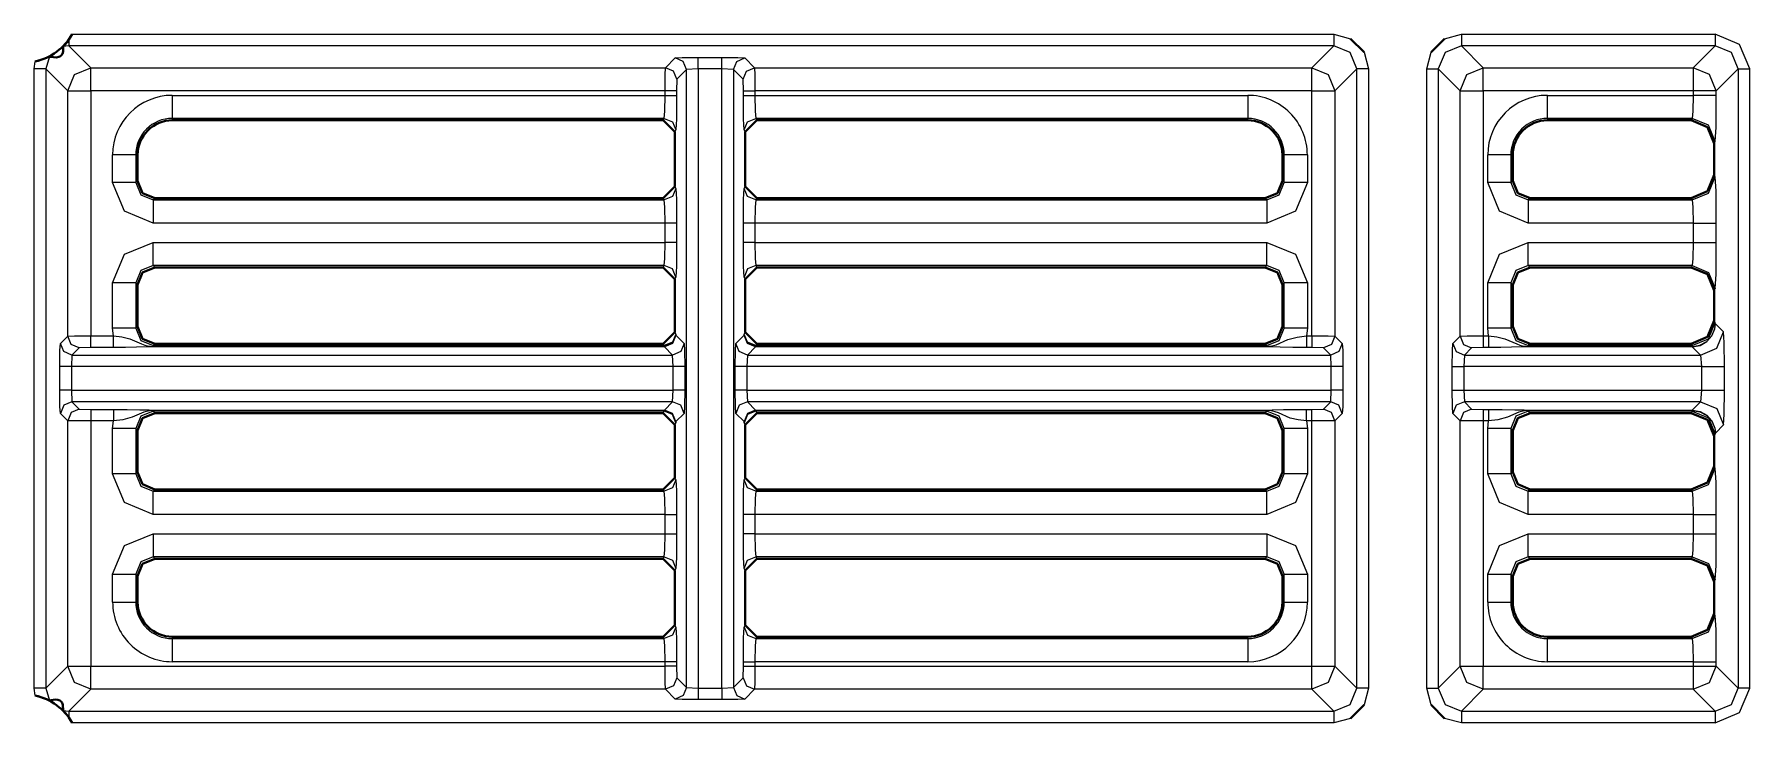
# Model space of a CAD drawing. Header units: millimetres. Extents: x 0 to 2941, y -405 to 1422.
# Drawn here: x 194.6 to 268.8, y 488.2 to 518 of the extents above; entities that cross this region are included whole.
import ezdxf

# ---------------------------------------------------------------- set-up
doc = ezdxf.new("R2010")
doc.units = ezdxf.units.MM
doc.layers.add('FINE', color=9, linetype='Continuous')
doc.layers.add('OUTLINE', color=7, linetype='Continuous')

msp = doc.modelspace()

# ---------------------------------------------------------------- linework, layer by layer
at = {"layer": 'FINE', "lineweight": 9}
for p, q in [((196.079, 517.477), (195.824, 517.444)), ((250.804, 517.477), (196.079, 517.477)), ((196.079, 517.477), (197.023, 516.534)), ((196.224, 517.977), (250.804, 517.977)), ((249.86, 516.534), (250.804, 517.477)), ((250.804, 517.977), (251.531, 517.789)), ((255.602, 517.789), (256.329, 517.977)), ((256.329, 517.977), (267.304, 517.977)), ((267.304, 517.477), (256.329, 517.477)), ((256.329, 517.477), (257.273, 516.534)), ((267.304, 517.477), (266.36, 516.534)), ((195.237, 517.017), (195.079, 516.478)), ((221.884, 516.534), (222.304, 516.954)), ((223.304, 516.979), (224.33, 516.979)), ((225.329, 516.954), (225.749, 516.534)), ((252.115, 517.205), (252.303, 516.478)), ((254.83, 516.478), (255.018, 517.205)), ((196.023, 515.534), (195.079, 516.478)), ((195.079, 516.478), (195.079, 489.703)), ((197.023, 516.534), (221.884, 516.534)), ((222.384, 516.034), (222.371, 515.534)), ((223.304, 516.479), (222.804, 516.454)), ((223.304, 516.479), (223.304, 489.702)), ((224.829, 516.454), (224.33, 516.479)), ((224.829, 516.454), (224.829, 489.727)), ((225.249, 516.034), (224.829, 516.454)), ((225.262, 515.534), (225.249, 516.034)), ((225.749, 516.534), (249.86, 516.534)), ((251.804, 516.478), (250.86, 515.534)), ((251.804, 489.703), (251.804, 516.478)), ((254.83, 489.703), (254.83, 516.478)), ((256.273, 515.534), (255.33, 516.478)), ((255.33, 516.478), (255.33, 489.703)), ((257.273, 516.534), (266.36, 516.534)), ((267.36, 515.534), (268.304, 516.478)), ((268.304, 516.478), (268.304, 489.703)), ((268.804, 489.703), (268.804, 516.478)), ((196.023, 504.921), (196.023, 515.534)), ((197.023, 515.534), (197.023, 504.934)), ((221.871, 515.534), (197.023, 515.534)), ((200.549, 515.338), (221.871, 515.338)), ((221.871, 515.338), (221.871, 515.534)), ((225.262, 515.338), (225.262, 515.534)), ((225.762, 515.534), (225.762, 515.338)), ((249.86, 515.534), (225.762, 515.534)), ((225.762, 515.338), (247.085, 515.338)), ((249.86, 504.934), (249.86, 515.534)), ((250.86, 515.534), (250.86, 504.921)), ((256.273, 504.921), (256.273, 515.534)), ((260.049, 515.338), (266.36, 515.338)), ((266.36, 515.534), (266.36, 515.338)), ((267.36, 515.338), (267.36, 515.534)), ((200.549, 514.34), (200.549, 514.259)), ((221.834, 514.34), (200.549, 514.34)), ((221.793, 514.259), (221.834, 514.34)), ((222.334, 513.84), (222.293, 513.758)), ((225.34, 513.758), (225.299, 513.84)), ((247.085, 514.259), (247.085, 514.34)), ((266.311, 514.34), (260.049, 514.34)), ((260.049, 514.34), (260.049, 514.259)), ((266.311, 514.34), (266.27, 514.259)), ((267.269, 513.259), (267.31, 513.341)), ((197.969, 511.561), (197.969, 512.758)), ((249.665, 512.758), (249.665, 511.561)), ((257.469, 511.561), (257.469, 512.758)), ((258.549, 512.758), (258.467, 512.758)), ((267.31, 511.811), (267.269, 511.893)), ((199.798, 510.893), (199.716, 510.812)), ((222.293, 511.394), (222.334, 511.311)), ((225.299, 511.311), (225.34, 511.394)), ((225.84, 510.893), (225.799, 510.812)), ((225.799, 510.812), (247.917, 510.812)), ((247.917, 510.812), (247.836, 510.893)), ((266.27, 510.893), (266.311, 510.812)), ((222.371, 509.813), (222.371, 508.973)), ((225.262, 508.973), (225.262, 509.813)), ((247.917, 509.813), (225.762, 509.813)), ((266.36, 509.813), (259.216, 509.813)), ((266.36, 509.813), (266.36, 508.973)), ((199.716, 508.973), (221.871, 508.973)), ((259.216, 508.973), (266.36, 508.973)), ((199.716, 507.975), (199.798, 507.893)), ((221.834, 507.975), (199.716, 507.975)), ((221.793, 507.893), (221.834, 507.975)), ((247.917, 507.975), (225.799, 507.975)), ((225.799, 507.975), (225.84, 507.893)), ((247.836, 507.893), (247.917, 507.975)), ((259.216, 507.975), (259.298, 507.893)), ((266.311, 507.975), (259.216, 507.975)), ((266.311, 507.975), (266.27, 507.893)), ((197.969, 505.261), (197.969, 507.226)), ((199.049, 507.145), (198.967, 507.226)), ((198.967, 507.226), (198.967, 505.261)), ((222.334, 507.476), (222.293, 507.393)), ((225.34, 507.393), (225.299, 507.476)), ((248.666, 507.226), (248.585, 507.145)), ((248.666, 505.261), (248.666, 507.226)), ((249.665, 507.226), (249.665, 505.261)), ((257.469, 505.261), (257.469, 507.226)), ((258.549, 507.145), (258.467, 507.226)), ((258.467, 507.226), (258.467, 505.261)), ((267.269, 506.893), (267.31, 506.976)), ((195.708, 504.606), (196.023, 504.921)), ((197.023, 504.934), (197.999, 504.934)), ((197.999, 504.934), (197.969, 505.261)), ((198.967, 505.261), (199.049, 505.342)), ((222.293, 505.094), (222.334, 505.011)), ((222.334, 505.011), (222.342, 504.963)), ((222.342, 504.963), (222.699, 504.606)), ((224.934, 504.606), (225.291, 504.963)), ((225.291, 504.963), (225.299, 505.011)), ((225.299, 505.011), (225.34, 505.094)), ((248.585, 505.342), (248.666, 505.261)), ((249.665, 505.261), (249.634, 504.934)), ((249.634, 504.934), (249.86, 504.934)), ((250.86, 504.921), (251.175, 504.606)), ((255.958, 504.606), (256.273, 504.921)), ((257.499, 504.934), (257.469, 505.261)), ((258.467, 505.261), (258.549, 505.342)), ((267.675, 505.106), (267.32, 505.462)), ((196.523, 504.422), (196.208, 504.106)), ((196.208, 504.106), (222.199, 504.106)), ((197.023, 504.434), (196.523, 504.422)), ((197.999, 504.434), (197.023, 504.434)), ((199.798, 504.593), (199.716, 504.512)), ((199.716, 504.512), (221.834, 504.512)), ((199.716, 504.48), (221.842, 504.48)), ((221.842, 504.463), (199.716, 504.463)), ((221.834, 504.512), (221.793, 504.593)), ((221.842, 504.48), (221.834, 504.512)), ((222.199, 504.106), (221.842, 504.463)), ((222.225, 503.606), (222.199, 504.106)), ((225.434, 504.106), (225.408, 503.606)), ((225.799, 504.512), (225.791, 504.48)), ((225.791, 504.48), (247.917, 504.48)), ((225.84, 504.593), (225.799, 504.512)), ((247.917, 504.512), (247.836, 504.593)), ((249.86, 504.434), (249.634, 504.434)), ((250.36, 504.422), (249.86, 504.434)), ((250.701, 503.606), (250.675, 504.106)), ((257.273, 504.434), (256.773, 504.422)), ((257.499, 504.434), (257.273, 504.434)), ((259.298, 504.593), (259.216, 504.512)), ((259.216, 504.512), (266.311, 504.512)), ((259.216, 504.48), (266.318, 504.48)), ((266.318, 504.463), (259.216, 504.463)), ((266.27, 504.593), (266.311, 504.512)), ((266.311, 504.512), (266.322, 504.48)), ((266.322, 504.48), (266.318, 504.48)), ((266.318, 504.463), (266.325, 504.463)), ((266.318, 504.463), (266.676, 504.106)), ((266.676, 504.106), (266.714, 503.606)), ((195.682, 502.581), (195.682, 503.606)), ((222.225, 503.606), (196.182, 503.606)), ((222.225, 502.581), (222.225, 503.606)), ((222.725, 503.606), (222.725, 502.581)), ((250.701, 503.606), (225.408, 503.606)), ((225.408, 503.606), (225.408, 502.581)), ((250.701, 502.581), (250.701, 503.606)), ((255.933, 502.581), (255.933, 503.606)), ((266.714, 503.606), (256.432, 503.606)), ((266.714, 503.606), (266.714, 502.581)), ((267.714, 502.581), (267.714, 503.606)), ((196.182, 502.581), (222.225, 502.581)), ((196.182, 502.581), (196.208, 502.081)), ((222.199, 502.081), (222.225, 502.581)), ((225.408, 502.581), (250.701, 502.581)), ((225.408, 502.581), (225.434, 502.081)), ((250.675, 502.081), (250.701, 502.581)), ((256.432, 502.581), (266.714, 502.581)), ((256.432, 502.581), (256.458, 502.081)), ((266.714, 502.581), (266.676, 502.081)), ((196.208, 502.081), (196.523, 501.765)), ((222.199, 502.081), (196.208, 502.081)), ((196.523, 501.765), (197.023, 501.753)), ((221.842, 501.724), (222.199, 502.081)), ((250.675, 502.081), (225.434, 502.081)), ((249.86, 501.753), (250.36, 501.765)), ((250.36, 501.765), (250.675, 502.081)), ((256.773, 501.765), (257.273, 501.753)), ((266.676, 502.081), (266.318, 501.724)), ((196.023, 501.266), (195.708, 501.581)), ((196.023, 490.647), (196.023, 501.266)), ((197.023, 501.753), (197.999, 501.753)), ((197.969, 500.926), (197.999, 501.253)), ((199.716, 501.724), (221.842, 501.724)), ((221.842, 501.707), (199.716, 501.707)), ((221.793, 501.593), (221.834, 501.675)), ((221.834, 501.675), (221.842, 501.707)), ((222.334, 501.176), (222.293, 501.093)), ((222.342, 501.224), (222.334, 501.176)), ((222.699, 501.581), (222.342, 501.224)), ((225.291, 501.224), (224.934, 501.581)), ((225.299, 501.176), (225.291, 501.224)), ((225.34, 501.093), (225.299, 501.176)), ((225.791, 501.707), (225.799, 501.675)), ((247.917, 501.707), (225.791, 501.707)), ((225.799, 501.675), (225.84, 501.593)), ((247.917, 501.675), (225.799, 501.675)), ((247.836, 501.593), (247.917, 501.675)), ((249.634, 501.753), (249.86, 501.753)), ((249.634, 501.253), (249.665, 500.926)), ((256.273, 501.266), (255.958, 501.581)), ((256.273, 490.647), (256.273, 501.266)), ((257.273, 501.753), (257.499, 501.753)), ((257.273, 501.253), (257.273, 490.647)), ((257.499, 501.253), (257.273, 501.253)), ((257.469, 500.926), (257.499, 501.253)), ((259.216, 501.724), (266.318, 501.724)), ((266.318, 501.707), (259.216, 501.707)), ((266.311, 501.675), (259.216, 501.675)), ((259.216, 501.675), (259.298, 501.593)), ((266.311, 501.675), (266.27, 501.593)), ((266.322, 501.707), (266.311, 501.675)), ((266.318, 501.724), (266.325, 501.723)), ((266.318, 501.707), (266.322, 501.707)), ((267.32, 500.725), (267.675, 501.081)), ((197.969, 498.961), (197.969, 500.926)), ((199.049, 500.845), (198.967, 500.926)), ((198.967, 500.926), (198.967, 498.961)), ((248.666, 500.926), (248.585, 500.845)), ((248.666, 498.961), (248.666, 500.926)), ((249.665, 500.926), (249.665, 498.961)), ((257.469, 498.961), (257.469, 500.926)), ((258.467, 500.926), (258.467, 498.961)), ((258.549, 500.845), (258.467, 500.926)), ((198.967, 498.961), (199.049, 499.042)), ((222.293, 498.794), (222.334, 498.711)), ((225.299, 498.711), (225.34, 498.794)), ((248.585, 499.042), (248.666, 498.961)), ((258.467, 498.961), (258.549, 499.042)), ((267.31, 499.211), (267.269, 499.294)), ((199.798, 498.293), (199.716, 498.212)), ((259.298, 498.293), (259.216, 498.212)), ((259.216, 498.212), (266.311, 498.212)), ((266.27, 498.293), (266.311, 498.212)), ((221.871, 497.213), (199.716, 497.213)), ((222.371, 497.213), (222.371, 496.373)), ((225.262, 496.373), (225.262, 497.213)), ((225.762, 497.213), (225.762, 496.373)), ((247.917, 497.213), (225.762, 497.213)), ((266.36, 497.213), (259.216, 497.213)), ((266.36, 497.213), (266.36, 496.373)), ((267.36, 496.373), (267.36, 497.213)), ((225.762, 496.373), (247.917, 496.373)), ((259.216, 496.373), (266.36, 496.373)), ((221.834, 495.375), (199.716, 495.375)), ((199.716, 495.375), (199.798, 495.293)), ((221.793, 495.293), (221.834, 495.375)), ((225.799, 495.375), (225.84, 495.293)), ((266.311, 495.375), (266.27, 495.293)), ((197.969, 493.422), (197.969, 494.626)), ((199.049, 494.545), (198.967, 494.626)), ((198.967, 494.626), (198.967, 493.422)), ((222.334, 494.876), (222.293, 494.793)), ((225.34, 494.793), (225.299, 494.876)), ((248.666, 494.626), (248.585, 494.545)), ((248.666, 493.422), (248.666, 494.626)), ((249.665, 494.626), (249.665, 493.422)), ((257.469, 493.422), (257.469, 494.626)), ((258.549, 494.545), (258.467, 494.626)), ((258.467, 494.626), (258.467, 493.422)), ((267.269, 494.293), (267.31, 494.376)), ((198.967, 493.422), (199.049, 493.422)), ((248.585, 493.422), (248.666, 493.422)), ((258.467, 493.422), (258.549, 493.422)), ((267.31, 492.84), (267.269, 492.922)), ((222.293, 492.422), (222.334, 492.34)), ((225.299, 492.34), (225.34, 492.422)), ((200.549, 491.922), (200.549, 491.841)), ((200.549, 491.841), (221.834, 491.841)), ((221.834, 491.841), (221.793, 491.922)), ((247.085, 491.841), (247.085, 491.922)), ((266.27, 491.922), (266.311, 491.841)), ((195.079, 489.703), (196.023, 490.647)), ((222.371, 490.842), (222.371, 490.647)), ((222.371, 490.647), (222.384, 490.147)), ((225.249, 490.147), (225.262, 490.647)), ((225.262, 490.647), (225.262, 490.842)), ((225.762, 490.842), (225.762, 490.647)), ((247.085, 490.842), (225.762, 490.842)), ((225.762, 490.647), (249.86, 490.647)), ((250.86, 490.647), (251.804, 489.703)), ((255.33, 489.703), (256.273, 490.647)), ((257.273, 490.647), (266.36, 490.647)), ((266.36, 490.842), (260.049, 490.842)), ((266.36, 490.842), (266.36, 490.647)), ((267.36, 490.647), (267.36, 490.842)), ((268.304, 489.703), (267.36, 490.647)), ((224.829, 489.727), (225.249, 490.147)), ((194.615, 489.379), (194.58, 489.703)), ((195.079, 489.703), (195.237, 489.164)), ((197.023, 489.647), (196.079, 488.704)), ((221.884, 489.647), (197.023, 489.647)), ((222.304, 489.227), (221.884, 489.647)), ((222.804, 489.727), (223.304, 489.702)), ((223.304, 489.702), (224.33, 489.702)), ((224.33, 489.202), (223.304, 489.202)), ((224.33, 489.702), (224.829, 489.727)), ((225.749, 489.647), (225.329, 489.227)), ((249.86, 489.647), (225.749, 489.647)), ((250.804, 488.704), (249.86, 489.647)), ((255.018, 488.976), (254.83, 489.703)), ((266.36, 489.647), (267.304, 488.704)), ((196.079, 488.704), (250.804, 488.704)), ((256.329, 488.704), (267.304, 488.704)), ((256.329, 488.204), (255.602, 488.391)), ((267.304, 488.204), (256.329, 488.204))]:
    msp.add_line(p, q, dxfattribs=at)
for points in [[(196.079, 517.755), (196.079, 517.556), (196.079, 517.477)], [(250.804, 517.977), (250.804, 517.628), (250.804, 517.477)], [(251.804, 516.478), (251.511, 517.185), (250.804, 517.477)], [(256.329, 517.477), (255.622, 517.185), (255.33, 516.478)], [(256.329, 517.977), (256.329, 517.628), (256.329, 517.477)], [(267.304, 517.977), (267.304, 517.628), (267.304, 517.477)], [(268.804, 516.478), (268.365, 517.538), (267.304, 517.977)], [(268.304, 516.478), (268.011, 517.185), (267.304, 517.477)], [(194.58, 489.703), (194.58, 516.478), (194.615, 516.801)], [(222.304, 516.954), (222.606, 516.972), (223.304, 516.979)], [(222.804, 516.454), (222.657, 516.807), (222.304, 516.954)], [(223.304, 516.479), (223.304, 516.828), (223.304, 516.979)], [(224.33, 516.479), (224.33, 516.828), (224.33, 516.979)], [(224.33, 516.979), (225.027, 516.972), (225.329, 516.954)], [(224.829, 516.454), (224.976, 516.807), (225.329, 516.954)], [(195.079, 516.478), (194.928, 516.478), (194.58, 516.478)], [(196.023, 515.534), (196.316, 516.241), (197.023, 516.534)], [(197.023, 515.534), (197.023, 516.232), (197.023, 516.534)], [(221.871, 515.534), (221.875, 516.232), (221.884, 516.534)], [(222.384, 516.034), (222.237, 516.387), (221.884, 516.534)], [(222.384, 490.147), (222.804, 489.727), (222.804, 516.454), (222.384, 516.034)], [(224.33, 489.702), (224.33, 516.479), (223.304, 516.479)], [(225.249, 516.034), (225.396, 516.387), (225.749, 516.534)], [(225.749, 516.534), (225.758, 516.232), (225.762, 515.534)], [(249.86, 515.534), (249.86, 516.232), (249.86, 516.534)], [(249.86, 516.534), (250.567, 516.241), (250.86, 515.534)], [(252.303, 516.478), (251.954, 516.478), (251.804, 516.478)], [(252.303, 516.478), (252.303, 489.703), (252.115, 488.976)], [(254.83, 516.478), (255.179, 516.478), (255.33, 516.478)], [(256.273, 515.534), (256.566, 516.241), (257.273, 516.534)], [(257.273, 515.534), (257.273, 516.232), (257.273, 516.534)], [(267.36, 515.534), (267.067, 516.241), (266.36, 516.534)], [(266.36, 516.534), (266.36, 516.232), (266.36, 515.534)], [(268.304, 516.478), (268.455, 516.478), (268.804, 516.478)], [(196.023, 515.534), (196.325, 515.534), (197.023, 515.534)], [(200.549, 515.338), (200.549, 514.65), (200.549, 514.34)], [(221.834, 514.34), (221.861, 514.65), (221.871, 515.338)], [(222.371, 515.534), (222.22, 515.534), (221.871, 515.534)], [(221.871, 515.338), (222.22, 515.338), (222.371, 515.338)], [(222.371, 515.534), (222.371, 515.338), (222.36, 514.306), (222.334, 513.84)], [(225.262, 515.534), (225.413, 515.534), (225.762, 515.534)], [(225.262, 515.338), (225.413, 515.338), (225.762, 515.338)], [(225.299, 513.84), (225.273, 514.306), (225.262, 515.338)], [(225.762, 515.338), (225.773, 514.65), (225.799, 514.34)], [(247.085, 515.338), (247.085, 514.65), (247.085, 514.34)], [(249.86, 515.534), (250.558, 515.534), (250.86, 515.534)], [(256.273, 515.534), (256.575, 515.534), (257.273, 515.534)], [(266.36, 515.534), (257.273, 515.534), (257.273, 504.934), (257.499, 504.934)], [(260.049, 514.34), (260.049, 514.65), (260.049, 515.338)], [(266.36, 515.338), (266.346, 514.65), (266.311, 514.34)], [(267.36, 515.534), (267.058, 515.534), (266.36, 515.534)], [(267.36, 515.338), (267.058, 515.338), (266.36, 515.338)], [(267.31, 513.341), (267.346, 513.962), (267.36, 515.338)], [(221.834, 514.34), (222.187, 514.193), (222.334, 513.84)], [(225.299, 513.84), (225.446, 514.193), (225.799, 514.34)], [(247.085, 514.34), (225.799, 514.34), (225.84, 514.259)], [(267.31, 513.341), (267.017, 514.047), (266.311, 514.34)], [(198.967, 512.758), (198.657, 512.758), (197.969, 512.758)], [(199.049, 512.758), (198.967, 512.758), (198.967, 511.561), (199.049, 511.642)], [(248.585, 511.642), (248.666, 511.561), (248.666, 512.758), (248.585, 512.758)], [(249.665, 512.758), (248.976, 512.758), (248.666, 512.758)], [(258.467, 512.758), (258.157, 512.758), (257.469, 512.758)], [(258.467, 512.758), (258.467, 511.561), (258.549, 511.642)], [(198.967, 511.561), (198.657, 511.561), (197.969, 511.561)], [(199.716, 509.813), (198.48, 510.325), (197.969, 511.561)], [(198.967, 511.561), (199.185, 511.03), (199.716, 510.812)], [(247.917, 510.812), (248.448, 511.03), (248.666, 511.561)], [(249.665, 511.561), (249.153, 510.325), (247.917, 509.813)], [(249.665, 511.561), (248.976, 511.561), (248.666, 511.561)], [(258.467, 511.561), (258.157, 511.561), (257.469, 511.561)], [(259.216, 509.813), (257.98, 510.325), (257.469, 511.561)], [(258.467, 511.561), (258.685, 511.03), (259.216, 510.812)], [(266.311, 510.812), (267.017, 511.105), (267.31, 511.811)], [(267.36, 508.973), (267.36, 509.813), (267.346, 511.19), (267.31, 511.811)], [(199.716, 510.812), (221.834, 510.812), (221.793, 510.893)], [(199.716, 510.812), (199.716, 510.502), (199.716, 509.813)], [(222.334, 511.311), (222.187, 510.959), (221.834, 510.812)], [(221.871, 509.813), (221.861, 510.502), (221.834, 510.812)], [(222.334, 511.311), (222.36, 510.846), (222.371, 509.813)], [(225.262, 509.813), (225.273, 510.846), (225.299, 511.311)], [(225.799, 510.812), (225.446, 510.959), (225.299, 511.311)], [(225.799, 510.812), (225.773, 510.502), (225.762, 509.813)], [(247.917, 510.812), (247.917, 510.502), (247.917, 509.813)], [(259.298, 510.893), (259.216, 510.812), (266.311, 510.812)], [(259.216, 510.812), (259.216, 510.502), (259.216, 509.813)], [(266.311, 510.812), (266.346, 510.502), (266.36, 509.813)], [(221.871, 508.973), (221.871, 509.813), (199.716, 509.813)], [(222.371, 509.813), (222.22, 509.813), (221.871, 509.813)], [(225.762, 509.813), (225.413, 509.813), (225.262, 509.813)], [(225.762, 509.813), (225.762, 508.973), (247.917, 508.973)], [(266.36, 509.813), (267.058, 509.813), (267.36, 509.813)], [(197.969, 507.226), (198.48, 508.462), (199.716, 508.973)], [(199.716, 507.975), (199.716, 508.285), (199.716, 508.973)], [(221.834, 507.975), (221.861, 508.285), (221.871, 508.973)], [(222.371, 508.973), (222.22, 508.973), (221.871, 508.973)], [(222.371, 508.973), (222.36, 507.941), (222.334, 507.476)], [(225.762, 508.973), (225.413, 508.973), (225.262, 508.973)], [(225.299, 507.476), (225.273, 507.941), (225.262, 508.973)], [(225.762, 508.973), (225.773, 508.285), (225.799, 507.975)], [(247.917, 507.975), (247.917, 508.285), (247.917, 508.973)], [(247.917, 508.973), (249.153, 508.462), (249.665, 507.226)], [(257.469, 507.226), (257.98, 508.462), (259.216, 508.973)], [(259.216, 507.975), (259.216, 508.285), (259.216, 508.973)], [(266.36, 508.973), (266.346, 508.285), (266.311, 507.975)], [(266.36, 508.973), (267.058, 508.973), (267.36, 508.973)], [(267.31, 506.976), (267.346, 507.597), (267.36, 508.973)], [(199.716, 507.975), (199.185, 507.757), (198.967, 507.226)], [(222.334, 507.476), (222.187, 507.828), (221.834, 507.975)], [(225.799, 507.975), (225.446, 507.828), (225.299, 507.476)], [(248.666, 507.226), (248.448, 507.757), (247.917, 507.975)], [(259.216, 507.975), (258.685, 507.757), (258.467, 507.226)], [(266.311, 507.975), (267.017, 507.682), (267.31, 506.976)], [(198.967, 507.226), (198.657, 507.226), (197.969, 507.226)], [(249.665, 507.226), (248.976, 507.226), (248.666, 507.226)], [(258.467, 507.226), (258.157, 507.226), (257.469, 507.226)], [(266.311, 504.512), (267.017, 504.805), (267.31, 505.511)], [(267.32, 505.462), (267.31, 505.511), (267.269, 505.593)], [(196.023, 504.921), (196.325, 504.93), (197.023, 504.934)], [(196.523, 504.422), (196.17, 504.568), (196.023, 504.921)], [(197.023, 504.434), (197.023, 504.585), (197.023, 504.934)], [(198.967, 505.261), (198.657, 505.261), (197.969, 505.261)], [(197.999, 504.434), (197.999, 504.585), (197.999, 504.934)], [(197.999, 504.934), (198.363, 504.891), (198.706, 504.813), (199.224, 504.588), (199.361, 504.537), (199.468, 504.508), (199.613, 504.485), (199.683, 504.48), (199.716, 504.48)], [(198.967, 505.261), (199.185, 504.73), (199.716, 504.512)], [(222.334, 505.011), (222.187, 504.659), (221.834, 504.512)], [(222.342, 504.963), (222.194, 504.623), (221.842, 504.48)], [(222.342, 504.963), (222.195, 504.61), (221.842, 504.463)], [(225.791, 504.48), (225.439, 504.623), (225.291, 504.963)], [(225.791, 504.463), (225.438, 504.61), (225.291, 504.963)], [(225.799, 504.512), (225.446, 504.659), (225.299, 505.011)], [(225.799, 504.512), (247.917, 504.512), (248.448, 504.73), (248.666, 505.261)], [(247.917, 504.48), (247.988, 504.482), (248.074, 504.491), (248.314, 504.551), (248.813, 504.773), (249.227, 504.884), (249.634, 504.934)], [(249.665, 505.261), (248.976, 505.261), (248.666, 505.261)], [(249.634, 504.934), (249.634, 504.585), (249.634, 504.434)], [(249.86, 504.934), (249.86, 504.585), (249.86, 504.434)], [(249.86, 504.934), (250.558, 504.93), (250.86, 504.921)], [(250.86, 504.921), (250.713, 504.568), (250.36, 504.422)], [(256.273, 504.921), (256.575, 504.93), (257.273, 504.934)], [(256.273, 504.921), (256.42, 504.568), (256.773, 504.422)], [(257.273, 504.934), (257.273, 504.585), (257.273, 504.434)], [(258.467, 505.261), (258.157, 505.261), (257.469, 505.261)], [(257.499, 504.934), (257.499, 504.585), (257.499, 504.434)], [(257.499, 504.934), (257.863, 504.891), (258.206, 504.813), (258.724, 504.588), (258.861, 504.537), (258.968, 504.508), (259.113, 504.485), (259.183, 504.48), (259.216, 504.48)], [(258.467, 505.261), (258.685, 504.73), (259.216, 504.512)], [(266.322, 504.48), (266.651, 504.536), (266.943, 504.696), (267.166, 504.941), (267.294, 505.247), (267.319, 505.438), (267.32, 505.462)], [(266.325, 504.463), (266.654, 504.521), (266.945, 504.684), (267.167, 504.934), (267.295, 505.244), (267.319, 505.438), (267.32, 505.462)], [(266.676, 504.106), (267.382, 504.399), (267.675, 505.106)], [(267.714, 503.606), (267.702, 504.653), (267.675, 505.106)], [(195.682, 503.606), (195.69, 504.304), (195.708, 504.606)], [(196.208, 504.106), (195.854, 504.253), (195.708, 504.606)], [(196.208, 504.106), (196.182, 503.606), (196.182, 502.581)], [(199.716, 504.463), (199.704, 504.463), (199.676, 504.463), (199.617, 504.462), (199.568, 504.46), (199.494, 504.458), (199, 504.443), (198.529, 504.437), (197.999, 504.434)], [(199.716, 504.48), (199.716, 504.501), (199.716, 504.512)], [(199.716, 504.463), (199.716, 504.468), (199.716, 504.48)], [(221.842, 504.463), (221.842, 504.468), (221.842, 504.48)], [(222.699, 504.606), (222.553, 504.253), (222.199, 504.106)], [(222.699, 504.606), (222.717, 504.304), (222.725, 503.606)], [(224.909, 502.581), (224.909, 503.606), (224.916, 504.304), (224.934, 504.606)], [(225.434, 504.106), (225.081, 504.253), (224.934, 504.606)], [(247.917, 504.463), (225.791, 504.463), (225.434, 504.106), (250.675, 504.106), (250.36, 504.422)], [(225.791, 504.48), (225.791, 504.468), (225.791, 504.463)], [(247.917, 504.48), (247.917, 504.501), (247.917, 504.512)], [(247.917, 504.48), (247.917, 504.468), (247.917, 504.463)], [(249.634, 504.434), (249.042, 504.437), (248.494, 504.447), (248.086, 504.459), (247.978, 504.463), (247.944, 504.463), (247.917, 504.463)], [(251.175, 504.606), (251.029, 504.253), (250.675, 504.106)], [(251.175, 504.606), (251.193, 504.304), (251.201, 503.606), (251.201, 502.581)], [(255.933, 503.606), (255.94, 504.304), (255.958, 504.606)], [(255.958, 504.606), (256.105, 504.253), (256.458, 504.106)], [(256.458, 504.106), (256.432, 503.606), (256.432, 502.581)], [(256.773, 504.422), (256.458, 504.106), (266.676, 504.106)], [(259.216, 504.463), (259.204, 504.463), (259.176, 504.463), (259.117, 504.462), (259.068, 504.46), (258.994, 504.458), (258.5, 504.443), (258.029, 504.437), (257.499, 504.434)], [(259.216, 504.48), (259.216, 504.501), (259.216, 504.512)], [(259.216, 504.48), (259.216, 504.468), (259.216, 504.463)], [(266.318, 504.48), (266.318, 504.468), (266.318, 504.463)], [(266.322, 504.48), (266.323, 504.468), (266.325, 504.463)], [(196.182, 503.606), (195.833, 503.606), (195.682, 503.606)], [(222.725, 503.606), (222.574, 503.606), (222.225, 503.606)], [(225.408, 503.606), (225.06, 503.606), (224.909, 503.606)], [(251.201, 503.606), (251.05, 503.606), (250.701, 503.606)], [(255.933, 503.606), (256.083, 503.606), (256.432, 503.606)], [(266.714, 503.606), (267.412, 503.606), (267.714, 503.606)], [(196.182, 502.581), (195.833, 502.581), (195.682, 502.581)], [(195.708, 501.581), (195.69, 501.883), (195.682, 502.581)], [(222.725, 502.581), (222.574, 502.581), (222.225, 502.581)], [(222.725, 502.581), (222.717, 501.883), (222.699, 501.581)], [(225.408, 502.581), (225.06, 502.581), (224.909, 502.581)], [(224.934, 501.581), (224.916, 501.883), (224.909, 502.581)], [(251.201, 502.581), (251.05, 502.581), (250.701, 502.581)], [(251.201, 502.581), (251.193, 501.883), (251.175, 501.581)], [(255.933, 502.581), (256.083, 502.581), (256.432, 502.581)], [(255.958, 501.581), (255.94, 501.883), (255.933, 502.581)], [(266.714, 502.581), (267.412, 502.581), (267.714, 502.581)], [(267.675, 501.081), (267.702, 501.534), (267.714, 502.581)], [(196.208, 502.081), (195.854, 501.934), (195.708, 501.581)], [(196.523, 501.765), (196.17, 501.619), (196.023, 501.266)], [(222.699, 501.581), (222.553, 501.934), (222.199, 502.081)], [(225.434, 502.081), (225.081, 501.934), (224.934, 501.581)], [(225.434, 502.081), (225.791, 501.724), (247.917, 501.724)], [(250.86, 501.266), (250.713, 501.619), (250.36, 501.765)], [(251.175, 501.581), (251.029, 501.934), (250.675, 502.081)], [(256.458, 502.081), (256.105, 501.934), (255.958, 501.581)], [(256.773, 501.765), (256.42, 501.619), (256.273, 501.266)], [(266.676, 502.081), (256.458, 502.081), (256.773, 501.765)], [(266.676, 502.081), (267.382, 501.788), (267.675, 501.081)], [(197.023, 501.253), (196.325, 501.257), (196.023, 501.266)], [(197.023, 501.753), (197.023, 501.602), (197.023, 501.253)], [(197.999, 501.253), (197.023, 501.253), (197.023, 490.647), (221.871, 490.647)], [(197.999, 501.753), (197.999, 501.602), (197.999, 501.253)], [(197.999, 501.753), (198.591, 501.75), (199.139, 501.74), (199.547, 501.728), (199.655, 501.724), (199.689, 501.724), (199.716, 501.724)], [(199.716, 501.707), (199.646, 501.705), (199.559, 501.696), (199.32, 501.636), (198.82, 501.414), (198.406, 501.303), (197.999, 501.253)], [(199.716, 501.675), (199.185, 501.457), (198.967, 500.926)], [(199.716, 501.724), (199.716, 501.719), (199.716, 501.707)], [(199.716, 501.675), (199.716, 501.686), (199.716, 501.707)], [(221.834, 501.675), (199.716, 501.675), (199.798, 501.593)], [(222.334, 501.176), (222.187, 501.528), (221.834, 501.675)], [(222.342, 501.224), (222.195, 501.577), (221.842, 501.724)], [(221.842, 501.707), (221.842, 501.719), (221.842, 501.724)], [(222.342, 501.224), (222.194, 501.564), (221.842, 501.707)], [(225.791, 501.724), (225.438, 501.577), (225.291, 501.224)], [(225.791, 501.707), (225.439, 501.564), (225.291, 501.224)], [(225.799, 501.675), (225.446, 501.528), (225.299, 501.176)], [(225.791, 501.724), (225.791, 501.719), (225.791, 501.707)], [(247.917, 501.724), (247.93, 501.724), (247.957, 501.724), (248.016, 501.725), (248.065, 501.727), (248.139, 501.729), (248.633, 501.744), (249.104, 501.75), (249.634, 501.753)], [(247.917, 501.707), (247.917, 501.719), (247.917, 501.724)], [(249.634, 501.253), (249.27, 501.296), (248.927, 501.374), (248.409, 501.599), (248.272, 501.649), (248.166, 501.679), (248.02, 501.702), (247.95, 501.706), (247.917, 501.707)], [(247.917, 501.675), (247.917, 501.686), (247.917, 501.707)], [(248.666, 500.926), (248.448, 501.457), (247.917, 501.675)], [(249.634, 501.253), (249.634, 501.602), (249.634, 501.753)], [(249.86, 490.647), (249.86, 501.253), (249.634, 501.253)], [(249.86, 501.253), (249.86, 501.602), (249.86, 501.753)], [(250.86, 501.266), (250.558, 501.257), (249.86, 501.253)], [(251.175, 501.581), (250.86, 501.266), (250.86, 490.647)], [(257.273, 501.253), (256.575, 501.257), (256.273, 501.266)], [(257.273, 501.753), (257.273, 501.602), (257.273, 501.253)], [(257.499, 501.753), (257.499, 501.602), (257.499, 501.253)], [(257.499, 501.753), (258.091, 501.75), (258.639, 501.74), (259.047, 501.728), (259.155, 501.724), (259.189, 501.724), (259.216, 501.724)], [(259.216, 501.707), (259.146, 501.705), (259.059, 501.696), (258.82, 501.636), (258.32, 501.414), (257.906, 501.303), (257.499, 501.253)], [(259.216, 501.675), (258.685, 501.457), (258.467, 500.926)], [(259.216, 501.724), (259.216, 501.719), (259.216, 501.707)], [(259.216, 501.675), (259.216, 501.686), (259.216, 501.707)], [(266.311, 501.675), (267.017, 501.382), (267.31, 500.676)], [(266.318, 501.724), (266.318, 501.719), (266.318, 501.707)], [(266.322, 501.707), (266.323, 501.719), (266.325, 501.723)], [(266.322, 501.707), (266.651, 501.65), (266.943, 501.491), (267.166, 501.246), (267.294, 500.94), (267.319, 500.749), (267.32, 500.725)], [(266.325, 501.723), (266.654, 501.666), (266.945, 501.503), (267.167, 501.253), (267.295, 500.943), (267.319, 500.749), (267.32, 500.725)], [(198.967, 500.926), (198.657, 500.926), (197.969, 500.926)], [(249.665, 500.926), (248.976, 500.926), (248.666, 500.926)], [(258.467, 500.926), (258.157, 500.926), (257.469, 500.926)], [(267.269, 500.593), (267.31, 500.676), (267.32, 500.725)], [(198.967, 498.961), (198.657, 498.961), (197.969, 498.961)], [(199.716, 497.213), (198.48, 497.725), (197.969, 498.961)], [(198.967, 498.961), (199.185, 498.43), (199.716, 498.212)], [(247.917, 498.212), (248.448, 498.43), (248.666, 498.961)], [(249.665, 498.961), (249.153, 497.725), (247.917, 497.213)], [(249.665, 498.961), (248.976, 498.961), (248.666, 498.961)], [(258.467, 498.961), (258.157, 498.961), (257.469, 498.961)], [(259.216, 497.213), (257.98, 497.725), (257.469, 498.961)], [(258.467, 498.961), (258.685, 498.43), (259.216, 498.212)], [(266.311, 498.212), (267.017, 498.505), (267.31, 499.211)], [(267.36, 497.213), (267.346, 498.59), (267.31, 499.211)], [(199.716, 498.212), (221.834, 498.212), (221.793, 498.293)], [(199.716, 497.213), (199.716, 497.902), (199.716, 498.212)], [(222.334, 498.711), (222.187, 498.359), (221.834, 498.212)], [(221.871, 497.213), (221.861, 497.902), (221.834, 498.212)], [(222.334, 498.711), (222.36, 498.246), (222.371, 497.213)], [(225.262, 497.213), (225.273, 498.246), (225.299, 498.711)], [(225.799, 498.212), (225.446, 498.359), (225.299, 498.711)], [(225.799, 498.212), (225.773, 497.902), (225.762, 497.213)], [(225.84, 498.293), (225.799, 498.212), (247.917, 498.212), (247.836, 498.293)], [(247.917, 497.213), (247.917, 497.902), (247.917, 498.212)], [(259.216, 497.213), (259.216, 497.902), (259.216, 498.212)], [(266.311, 498.212), (266.346, 497.902), (266.36, 497.213)], [(199.716, 496.373), (221.871, 496.373), (221.871, 497.213)], [(221.871, 497.213), (222.22, 497.213), (222.371, 497.213)], [(225.762, 497.213), (225.413, 497.213), (225.262, 497.213)], [(266.36, 497.213), (267.058, 497.213), (267.36, 497.213)], [(197.969, 494.626), (198.48, 495.862), (199.716, 496.373)], [(199.716, 496.373), (199.716, 495.685), (199.716, 495.375)], [(221.834, 495.375), (221.861, 495.685), (221.871, 496.373)], [(221.871, 496.373), (222.22, 496.373), (222.371, 496.373)], [(222.371, 496.373), (222.36, 495.341), (222.334, 494.876)], [(225.762, 496.373), (225.413, 496.373), (225.262, 496.373)], [(225.299, 494.876), (225.273, 495.341), (225.262, 496.373)], [(225.762, 496.373), (225.773, 495.685), (225.799, 495.375)], [(247.917, 496.373), (247.917, 495.685), (247.917, 495.375)], [(247.917, 496.373), (249.153, 495.862), (249.665, 494.626)], [(257.469, 494.626), (257.98, 495.862), (259.216, 496.373)], [(259.216, 495.375), (259.216, 495.685), (259.216, 496.373)], [(266.36, 496.373), (266.346, 495.685), (266.311, 495.375)], [(266.36, 496.373), (267.058, 496.373), (267.36, 496.373)], [(267.31, 494.376), (267.346, 494.997), (267.36, 496.373)], [(199.716, 495.375), (199.185, 495.157), (198.967, 494.626)], [(221.834, 495.375), (222.187, 495.228), (222.334, 494.876)], [(225.299, 494.876), (225.446, 495.228), (225.799, 495.375)], [(247.836, 495.293), (247.917, 495.375), (225.799, 495.375)], [(248.666, 494.626), (248.448, 495.157), (247.917, 495.375)], [(259.216, 495.375), (258.685, 495.157), (258.467, 494.626)], [(266.311, 495.375), (259.216, 495.375), (259.298, 495.293)], [(266.311, 495.375), (267.017, 495.082), (267.31, 494.376)], [(197.969, 494.626), (198.657, 494.626), (198.967, 494.626)], [(248.666, 494.626), (248.976, 494.626), (249.665, 494.626)], [(257.469, 494.626), (258.157, 494.626), (258.467, 494.626)], [(197.969, 493.422), (198.657, 493.422), (198.967, 493.422)], [(248.666, 493.422), (248.976, 493.422), (249.665, 493.422)], [(257.469, 493.422), (258.157, 493.422), (258.467, 493.422)], [(222.334, 492.34), (222.187, 491.988), (221.834, 491.841)], [(222.334, 492.34), (222.36, 491.875), (222.371, 490.842)], [(225.262, 490.842), (225.273, 491.875), (225.299, 492.34)], [(225.299, 492.34), (225.446, 491.988), (225.799, 491.841)], [(266.311, 491.841), (267.017, 492.134), (267.31, 492.84)], [(267.36, 490.842), (267.346, 492.219), (267.31, 492.84)], [(200.549, 491.841), (200.549, 491.531), (200.549, 490.842)], [(221.871, 490.842), (221.861, 491.531), (221.834, 491.841)], [(225.799, 491.841), (225.773, 491.531), (225.762, 490.842)], [(225.84, 491.922), (225.799, 491.841), (247.085, 491.841)], [(247.085, 491.841), (247.085, 491.531), (247.085, 490.842)], [(260.049, 491.922), (260.049, 491.841), (266.311, 491.841)], [(260.049, 490.842), (260.049, 491.531), (260.049, 491.841)], [(266.311, 491.841), (266.346, 491.531), (266.36, 490.842)], [(196.023, 490.647), (196.325, 490.647), (197.023, 490.647)], [(197.023, 489.647), (196.316, 489.94), (196.023, 490.647)], [(197.023, 489.647), (197.023, 489.949), (197.023, 490.647)], [(221.871, 490.647), (221.871, 490.842), (200.549, 490.842)], [(222.371, 490.842), (222.22, 490.842), (221.871, 490.842)], [(222.371, 490.647), (222.22, 490.647), (221.871, 490.647)], [(221.884, 489.647), (221.875, 489.949), (221.871, 490.647)], [(225.262, 490.842), (225.413, 490.842), (225.762, 490.842)], [(225.262, 490.647), (225.413, 490.647), (225.762, 490.647)], [(225.762, 490.647), (225.758, 489.949), (225.749, 489.647)], [(249.86, 489.647), (249.86, 489.949), (249.86, 490.647), (250.558, 490.647), (250.86, 490.647)], [(250.86, 490.647), (250.567, 489.94), (249.86, 489.647)], [(256.273, 490.647), (256.575, 490.647), (257.273, 490.647)], [(257.273, 489.647), (256.566, 489.94), (256.273, 490.647)], [(257.273, 489.647), (257.273, 489.949), (257.273, 490.647)], [(266.36, 490.842), (267.058, 490.842), (267.36, 490.842)], [(266.36, 490.647), (267.058, 490.647), (267.36, 490.647)], [(266.36, 489.647), (267.067, 489.94), (267.36, 490.647)], [(266.36, 490.647), (266.36, 489.949), (266.36, 489.647)], [(222.384, 490.147), (222.237, 489.794), (221.884, 489.647)], [(225.249, 490.147), (225.396, 489.794), (225.749, 489.647)], [(195.079, 489.703), (194.928, 489.703), (194.58, 489.703)], [(222.804, 489.727), (222.657, 489.374), (222.304, 489.227)], [(223.304, 489.202), (222.606, 489.209), (222.304, 489.227)], [(223.304, 489.702), (223.304, 489.353), (223.304, 489.202)], [(224.33, 489.702), (224.33, 489.353), (224.33, 489.202)], [(225.329, 489.227), (225.027, 489.209), (224.33, 489.202)], [(224.829, 489.727), (224.976, 489.374), (225.329, 489.227)], [(250.804, 488.704), (251.511, 488.996), (251.804, 489.703)], [(252.303, 489.703), (251.954, 489.703), (251.804, 489.703)], [(254.83, 489.703), (255.179, 489.703), (255.33, 489.703)], [(255.33, 489.703), (255.622, 488.996), (256.329, 488.704)], [(266.36, 489.647), (257.273, 489.647), (256.329, 488.704)], [(267.304, 488.704), (268.011, 488.996), (268.304, 489.703)], [(267.304, 488.204), (268.365, 488.643), (268.804, 489.703)], [(268.804, 489.703), (268.455, 489.703), (268.304, 489.703)], [(195.824, 488.736), (196.079, 488.704), (196.079, 488.625), (196.079, 488.426)], [(250.804, 488.704), (250.804, 488.552), (250.804, 488.204)], [(256.329, 488.704), (256.329, 488.552), (256.329, 488.204)], [(267.304, 488.704), (267.304, 488.552), (267.304, 488.204)], [(251.531, 488.391), (250.804, 488.204), (196.224, 488.204)]]:
    msp.add_lwpolyline(points, dxfattribs=at)
for points in [[(200.549, 515.338, 0.414204), (197.969, 512.758)], [(249.665, 512.758, 0.414238), (247.085, 515.338)], [(260.049, 515.338, 0.414189), (257.469, 512.758)], [(200.549, 514.34, 0.414245), (198.967, 512.758)], [(248.666, 512.758, 0.414206), (247.085, 514.34)], [(260.049, 514.34, 0.414222), (258.467, 512.758)], [(197.969, 493.422, 0.414223), (200.549, 490.842)], [(198.967, 493.422, 0.414245), (200.549, 491.841)], [(247.085, 491.841, 0.414158), (248.666, 493.422)], [(247.085, 490.842, 0.414189), (249.665, 493.422)], [(257.469, 493.422, 0.414238), (260.049, 490.842)], [(258.467, 493.422, 0.414269), (260.049, 491.841)]]:
    msp.add_lwpolyline(points, format="xyb", dxfattribs=at)
at = {"layer": 'OUTLINE', "lineweight": 40}
for p, q in [((196.079, 517.755), (196.224, 517.977)), ((251.531, 517.789), (252.115, 517.205)), ((255.602, 517.789), (255.018, 517.205)), ((200.549, 514.259), (221.793, 514.259)), ((222.293, 513.758), (221.793, 514.259)), ((222.293, 513.758), (222.293, 511.394)), ((225.84, 514.259), (225.34, 513.758)), ((225.34, 513.758), (225.34, 511.394)), ((225.84, 514.259), (247.085, 514.259)), ((260.049, 514.259), (266.27, 514.259)), ((199.049, 511.642), (199.049, 512.758)), ((248.585, 511.642), (248.585, 512.758)), ((258.549, 511.642), (258.549, 512.758)), ((199.798, 510.893), (221.793, 510.893)), ((221.793, 510.893), (222.293, 511.394)), ((225.34, 511.394), (225.84, 510.893)), ((225.84, 510.893), (247.836, 510.893)), ((259.298, 510.893), (266.27, 510.893)), ((199.798, 507.893), (221.793, 507.893)), ((222.293, 507.393), (221.793, 507.893)), ((225.84, 507.893), (225.34, 507.393)), ((225.84, 507.893), (247.836, 507.893)), ((259.298, 507.893), (266.27, 507.893)), ((199.049, 505.342), (199.049, 507.145)), ((222.293, 507.393), (222.293, 505.094)), ((225.34, 507.393), (225.34, 505.094)), ((248.585, 505.342), (248.585, 507.145)), ((258.549, 505.342), (258.549, 507.145)), ((267.269, 506.893), (267.269, 505.593)), ((221.793, 504.593), (222.293, 505.094)), ((225.34, 505.094), (225.84, 504.593)), ((199.798, 504.593), (221.793, 504.593)), ((225.84, 504.593), (247.836, 504.593)), ((259.298, 504.593), (266.27, 504.593)), ((199.798, 501.593), (221.793, 501.593)), ((222.293, 501.093), (221.793, 501.593)), ((222.293, 501.093), (222.293, 498.794)), ((225.84, 501.593), (225.34, 501.093)), ((225.34, 501.093), (225.34, 498.794)), ((225.84, 501.593), (247.836, 501.593)), ((259.298, 501.593), (266.27, 501.593)), ((199.049, 499.042), (199.049, 500.845)), ((248.585, 499.042), (248.585, 500.845)), ((258.549, 499.042), (258.549, 500.845)), ((221.793, 498.293), (222.293, 498.794)), ((225.34, 498.794), (225.84, 498.293)), ((199.798, 498.293), (221.793, 498.293)), ((225.84, 498.293), (247.836, 498.293)), ((259.298, 498.293), (266.27, 498.293)), ((199.798, 495.293), (221.793, 495.293)), ((222.293, 494.793), (221.793, 495.293)), ((225.84, 495.293), (225.34, 494.793)), ((225.84, 495.293), (247.836, 495.293)), ((259.298, 495.293), (266.27, 495.293)), ((199.049, 493.422), (199.049, 494.545)), ((222.293, 494.793), (222.293, 492.422)), ((225.34, 494.793), (225.34, 492.422)), ((248.585, 493.422), (248.585, 494.545)), ((258.549, 493.422), (258.549, 494.545)), ((267.269, 494.293), (267.269, 492.922)), ((221.793, 491.922), (222.293, 492.422)), ((225.34, 492.422), (225.84, 491.922)), ((200.549, 491.922), (221.793, 491.922)), ((225.84, 491.922), (247.085, 491.922)), ((260.049, 491.922), (266.27, 491.922)), ((196.224, 488.204), (196.079, 488.426)), ((251.531, 488.391), (252.115, 488.976)), ((255.018, 488.976), (255.602, 488.391))]:
    msp.add_line(p, q, dxfattribs=at)
for points in [[(194.615, 516.801, 0.207918), (196.224, 517.977)], [(200.549, 514.258, 0.414214), (199.049, 512.758)], [(248.585, 512.758, 0.414214), (247.085, 514.258)], [(260.049, 514.258, 0.414214), (258.549, 512.758)], [(199.049, 493.422, 0.414214), (200.549, 491.922)], [(247.085, 491.922, 0.414214), (248.585, 493.422)], [(258.549, 493.422, 0.414214), (260.049, 491.922)], [(196.224, 488.204, 0.207903), (194.615, 489.379)]]:
    msp.add_lwpolyline(points, format="xyb", dxfattribs=at)
for points in [[(195.824, 517.444), (195.832, 517.379), (195.826, 517.233), (195.797, 517.139), (195.742, 517.062), (195.729, 517.05), (195.722, 517.045), (195.72, 517.043), (195.717, 517.041), (195.715, 517.039), (195.712, 517.037), (195.709, 517.035), (195.701, 517.029), (195.681, 517.018), (195.639, 516.999), (195.54, 516.978), (195.285, 517.004), (195.237, 517.017)], [(195.824, 517.444), (195.836, 517.46), (195.882, 517.511), (195.996, 517.645), (196.079, 517.755)], [(194.615, 516.801), (194.856, 516.867), (195.04, 516.933), (195.171, 516.989), (195.221, 517.011), (195.237, 517.017)], [(266.27, 514.259), (266.977, 513.966), (267.269, 513.259)], [(267.269, 513.259), (267.269, 511.893), (266.977, 511.186), (266.27, 510.893)], [(199.049, 511.642), (199.268, 511.113), (199.798, 510.893)], [(247.836, 510.893), (248.365, 511.113), (248.585, 511.642)], [(258.549, 511.642), (258.768, 511.113), (259.298, 510.893)], [(199.798, 507.893), (199.268, 507.674), (199.049, 507.145)], [(248.585, 507.145), (248.365, 507.674), (247.836, 507.893)], [(259.298, 507.893), (258.768, 507.674), (258.549, 507.145)], [(266.27, 507.893), (266.977, 507.601), (267.269, 506.893)], [(267.269, 505.593), (266.977, 504.886), (266.27, 504.593)], [(199.049, 505.342), (199.268, 504.813), (199.798, 504.593)], [(247.836, 504.593), (248.365, 504.813), (248.585, 505.342)], [(258.549, 505.342), (258.768, 504.813), (259.298, 504.593)], [(199.798, 501.593), (199.268, 501.374), (199.049, 500.845)], [(248.585, 500.845), (248.365, 501.374), (247.836, 501.593)], [(259.298, 501.593), (258.768, 501.374), (258.549, 500.845)], [(266.27, 501.593), (266.977, 501.3), (267.269, 500.593)], [(267.269, 500.593), (267.269, 499.294), (266.977, 498.586), (266.27, 498.293)], [(199.049, 499.042), (199.268, 498.513), (199.798, 498.293)], [(247.836, 498.293), (248.365, 498.513), (248.585, 499.042)], [(258.549, 499.042), (258.768, 498.513), (259.298, 498.293)], [(199.798, 495.293), (199.268, 495.074), (199.049, 494.545)], [(248.585, 494.545), (248.365, 495.074), (247.836, 495.293)], [(259.298, 495.293), (258.768, 495.074), (258.549, 494.545)], [(266.27, 495.293), (266.977, 495), (267.269, 494.293)], [(267.269, 492.922), (266.977, 492.215), (266.27, 491.922)], [(195.237, 489.164), (195.218, 489.171), (195.153, 489.2), (194.987, 489.268), (194.769, 489.34), (194.615, 489.379)], [(195.237, 489.164), (195.311, 489.183), (195.481, 489.205), (195.592, 489.195), (195.687, 489.16), (195.702, 489.15), (195.709, 489.146), (195.712, 489.144), (195.714, 489.142), (195.717, 489.141), (195.719, 489.139), (195.721, 489.137), (195.725, 489.134), (195.734, 489.126), (195.752, 489.108), (195.782, 489.069), (195.821, 488.972), (195.824, 488.737)], [(196.079, 488.426), (195.945, 488.597), (195.866, 488.688), (195.832, 488.725), (195.824, 488.736)]]:
    msp.add_lwpolyline(points, dxfattribs=at)

doc.saveas('drawing.dxf')
